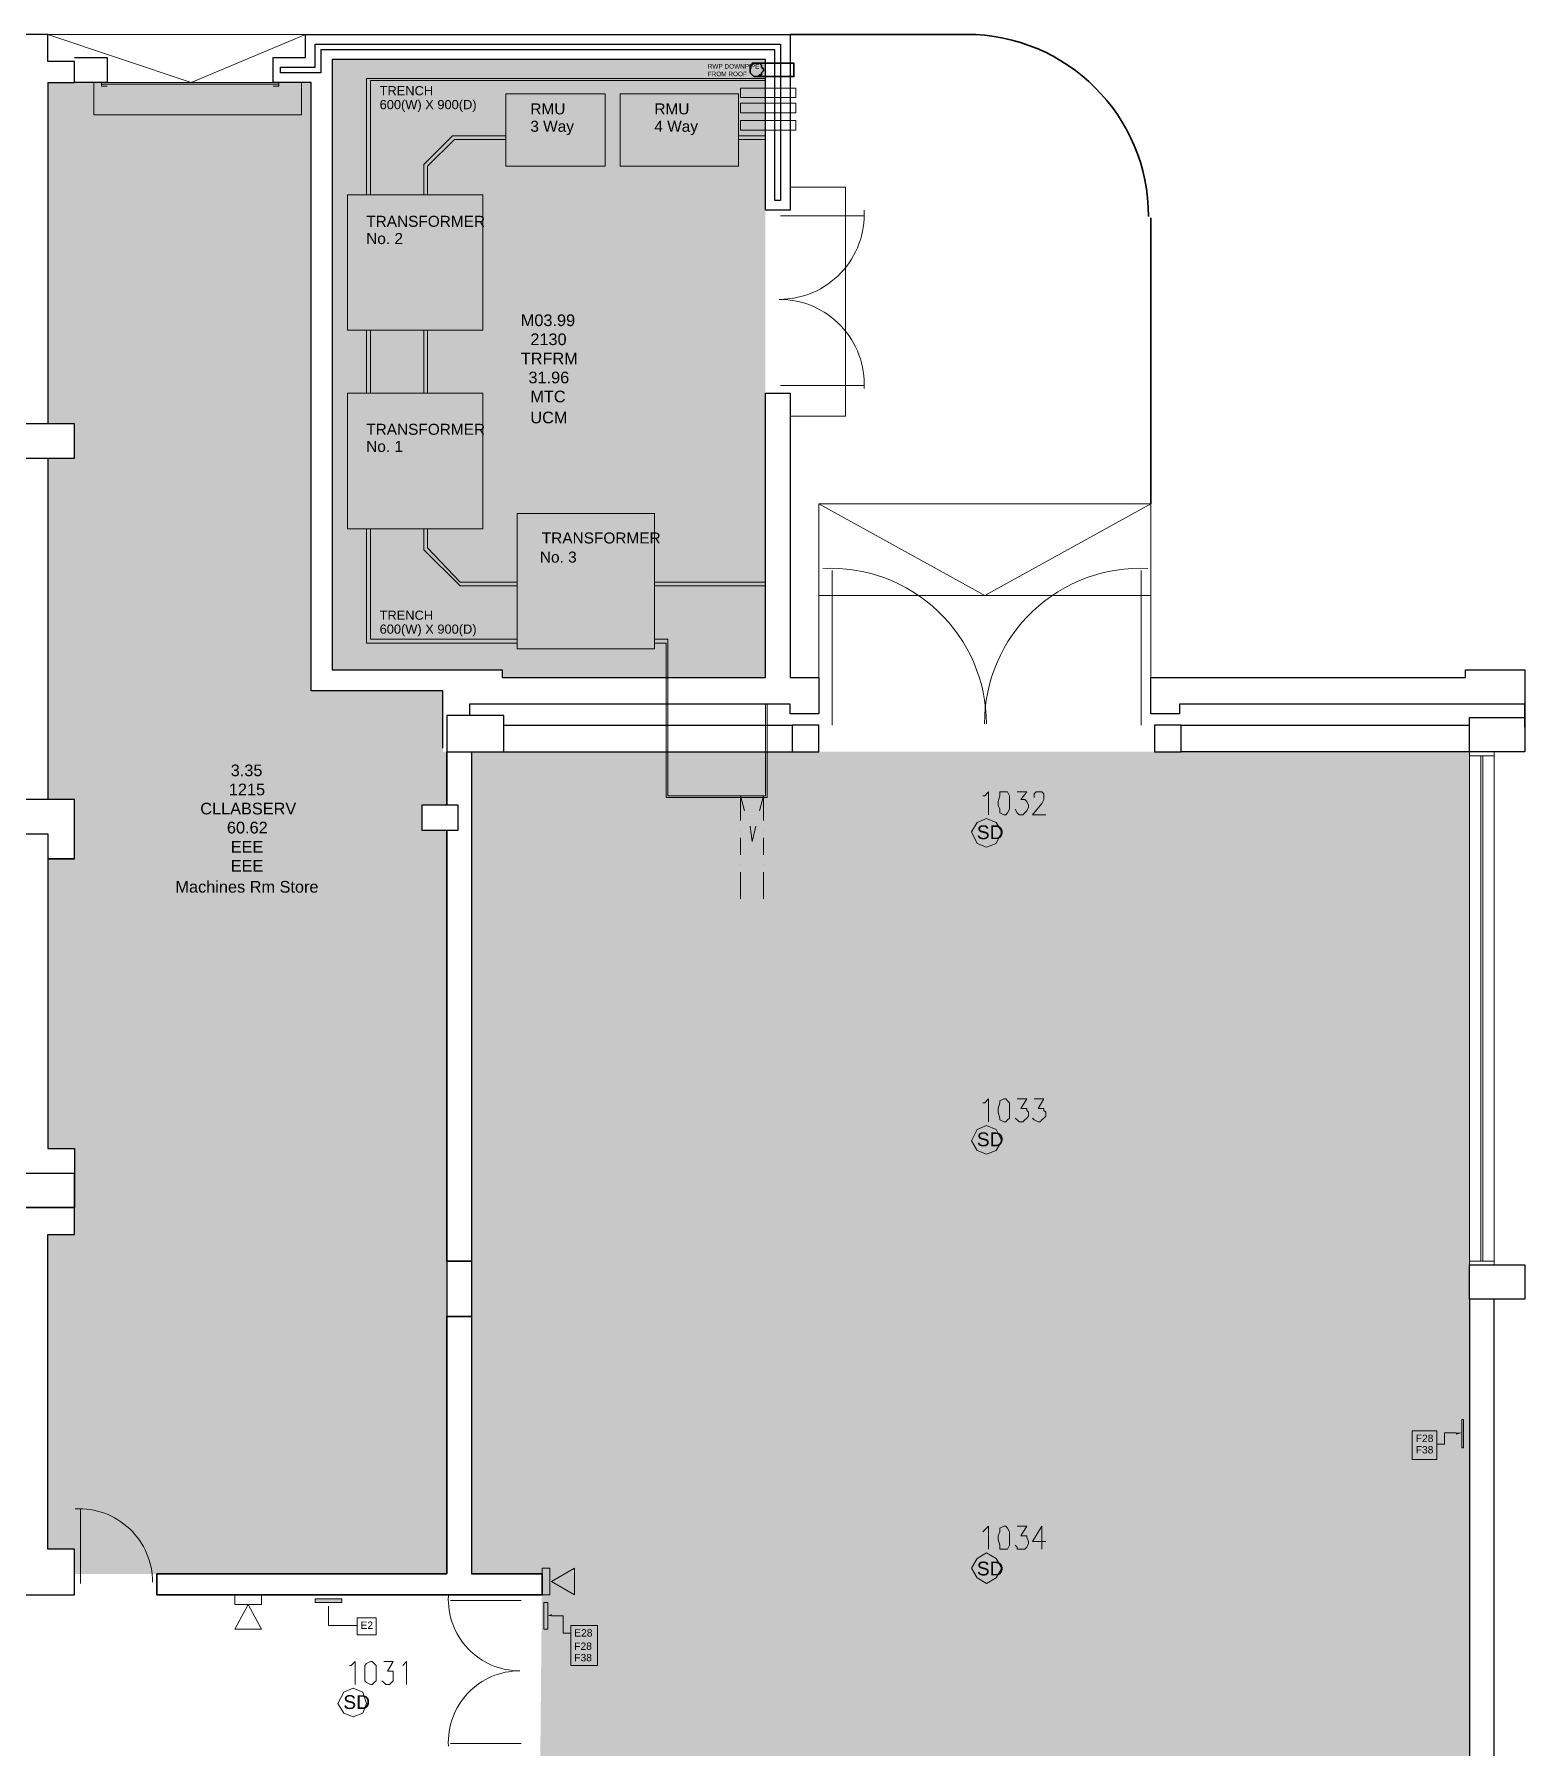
# Model space of a CAD drawing. Header units: millimetres. Extents: x -59 to 47, y 152 to 919.
# Drawn here: x 29.99 to 46.53, y 305.12 to 324.13 of the extents above; entities that cross this region are included whole.
import ezdxf

# ---------------------------------------------------------------- set-up
doc = ezdxf.new("R2010")
doc.units = ezdxf.units.MM
for name, color, linetype, true_color in [('PDF_0', 7, 'Continuous', 0xed1f24), ('PDF_014403$_ps_FIRE_ACCESS', 7, 'Continuous', 0x37dd00), ('PDF_014403$HL-TMP', 7, 'Continuous', 0x99cde0)]:
    doc.layers.add(name, color=color, linetype=linetype, true_color=true_color)
for name, color, linetype in [('PDF_014403$_ps_TEXTBOLD$FIRE', 2, 'Continuous'), ('PDF_014403$BL', 7, 'Continuous'), ('PDF_014403$DR', 7, 'Continuous'), ('PDF_014403$EQ', 7, 'Continuous'), ('PDF_014403$FI-DSG', 7, 'Continuous'), ('PDF_014403$PL-ROAD-PARKING', 7, 'Continuous'), ('PDF_014403$PL-SERVICES-ELEC', 7, 'Continuous'), ('PDF_014403$PL-SERVICES-ELEC-TRENCH', 7, 'Continuous'), ('PDF_014403$PL-SERVICES-STORMWATER', 7, 'Continuous'), ('PDF_014403$PL-STAIR', 7, 'Continuous'), ('PDF_014403$WA-COL', 7, 'Continuous'), ('PDF_014403$WA-EXT', 7, 'Continuous'), ('PDF_014403$WN', 7, 'Continuous'), ('PDF_Text', 7, 'Continuous')]:
    doc.layers.add(name, color=color, linetype=linetype)
doc.styles.add('PDF ArialMT', font='arial.ttf')

msp = doc.modelspace()

# ---------------------------------------------------------------- linework, layer by layer
at = {"layer": 'PDF_0', "color": 7, "lineweight": 0}
for points in [[(40.556, 315.113), (40.662, 315.156), (40.726, 315.283), (40.662, 315.389), (40.556, 315.431), (40.45, 315.389), (40.387, 315.283), (40.45, 315.156)], [(40.556, 311.705), (40.662, 311.748), (40.726, 311.854), (40.662, 311.981), (40.556, 312.023), (40.45, 311.981), (40.387, 311.854), (40.45, 311.748)], [(40.556, 306.943), (40.662, 307.006), (40.726, 307.112), (40.662, 307.218), (40.556, 307.281), (40.45, 307.218), (40.387, 307.112), (40.45, 307.006)], [(33.529, 305.461), (33.635, 305.503), (33.677, 305.609), (33.635, 305.736), (33.529, 305.779), (33.423, 305.736), (33.359, 305.609), (33.423, 305.503)]]:
    msp.add_lwpolyline(points, close=True, dxfattribs=at)
at = {"layer": 'PDF_014403$_ps_FIRE_ACCESS', "lineweight": 0}
for points in [[(35.709, 307.112), (35.624, 307.112), (35.624, 306.816), (35.709, 306.816)], [(35.984, 306.816), (35.984, 307.112), (35.73, 306.964)], [(32.513, 306.71), (32.513, 306.816), (32.216, 306.816), (32.216, 306.71)], [(32.216, 306.435), (32.513, 306.435), (32.365, 306.71)]]:
    msp.add_lwpolyline(points, close=True, dxfattribs=at)
at = {"layer": 'PDF_014403$_ps_TEXTBOLD$FIRE', "lineweight": 20}
for points in [[(40.514, 315.685), (40.535, 315.685), (40.577, 315.727), (40.577, 315.473)], [(40.895, 315.727), (41.001, 315.727), (40.937, 315.643), (40.98, 315.643), (41.001, 315.621), (41.022, 315.579), (41.022, 315.558), (41.001, 315.516), (40.98, 315.494), (40.958, 315.473), (40.916, 315.473), (40.895, 315.494), (40.874, 315.537)], [(41.085, 315.664), (41.085, 315.685), (41.085, 315.706), (41.107, 315.727), (41.128, 315.727), (41.149, 315.727), (41.17, 315.727), (41.191, 315.706), (41.191, 315.685), (41.191, 315.664), (41.191, 315.643), (41.17, 315.6), (41.064, 315.473), (41.212, 315.473)], [(40.514, 312.277), (40.535, 312.277), (40.577, 312.319), (40.577, 312.065)], [(40.895, 312.319), (41.001, 312.319), (40.937, 312.213), (40.98, 312.213), (41.001, 312.213), (41.001, 312.192), (41.022, 312.171), (41.022, 312.129), (41.001, 312.108), (40.98, 312.086), (40.958, 312.065), (40.916, 312.065), (40.895, 312.086), (40.874, 312.108)], [(41.085, 312.319), (41.191, 312.319), (41.128, 312.213), (41.17, 312.213), (41.191, 312.213), (41.191, 312.192), (41.212, 312.171), (41.212, 312.129), (41.191, 312.108), (41.17, 312.086), (41.149, 312.065), (41.128, 312.065), (41.085, 312.086), (41.064, 312.108)], [(40.514, 307.514), (40.535, 307.536), (40.577, 307.578), (40.577, 307.324)], [(40.895, 307.578), (41.001, 307.578), (40.937, 307.472), (40.98, 307.472), (41.001, 307.472), (41.001, 307.451), (41.022, 307.408), (41.022, 307.387), (41.001, 307.345), (40.98, 307.324), (40.958, 307.324), (40.916, 307.324), (40.895, 307.324), (40.895, 307.345), (40.874, 307.366)], [(41.17, 307.324), (41.17, 307.578), (41.064, 307.408), (41.212, 307.408)], [(33.486, 306.033), (33.508, 306.033), (33.55, 306.075), (33.55, 305.821)], [(33.867, 306.075), (33.973, 306.075), (33.91, 305.969), (33.952, 305.969), (33.973, 305.969), (33.973, 305.948), (33.973, 305.927), (33.973, 305.884), (33.973, 305.863), (33.952, 305.842), (33.931, 305.821), (33.889, 305.821), (33.867, 305.842), (33.846, 305.863)], [(34.079, 306.033), (34.121, 306.075), (34.121, 305.821)]]:
    msp.add_lwpolyline(points, dxfattribs=at)
for points in [[(40.747, 315.727), (40.704, 315.727), (40.704, 315.685), (40.683, 315.621), (40.683, 315.579), (40.704, 315.537), (40.704, 315.494), (40.747, 315.473), (40.768, 315.473), (40.789, 315.494), (40.81, 315.537), (40.81, 315.579), (40.81, 315.621), (40.81, 315.685), (40.789, 315.727), (40.768, 315.727)], [(40.747, 312.319), (40.704, 312.298), (40.704, 312.277), (40.683, 312.213), (40.683, 312.171), (40.704, 312.108), (40.704, 312.086), (40.747, 312.065), (40.768, 312.065), (40.789, 312.086), (40.81, 312.108), (40.81, 312.171), (40.81, 312.213), (40.81, 312.277), (40.789, 312.298), (40.768, 312.319)], [(40.747, 307.578), (40.704, 307.557), (40.704, 307.514), (40.683, 307.472), (40.683, 307.43), (40.704, 307.366), (40.704, 307.324), (40.747, 307.324), (40.768, 307.324), (40.789, 307.324), (40.81, 307.366), (40.81, 307.43), (40.81, 307.472), (40.81, 307.514), (40.789, 307.557), (40.768, 307.578)], [(33.719, 306.075), (33.677, 306.054), (33.656, 306.033), (33.656, 305.969), (33.656, 305.927), (33.656, 305.863), (33.677, 305.842), (33.719, 305.821), (33.74, 305.821), (33.762, 305.842), (33.783, 305.863), (33.783, 305.927), (33.783, 305.969), (33.783, 306.033), (33.762, 306.054), (33.74, 306.075)]]:
    msp.add_lwpolyline(points, close=True, dxfattribs=at)
at = {"layer": 'PDF_014403$BL', "lineweight": 9}
for points in [[(45.912, 316.172), (45.912, 310.478)], [(46.187, 310.478), (46.187, 316.172)]]:
    msp.add_lwpolyline(points, dxfattribs=at)
at = {"layer": 'PDF_014403$DR', "lineweight": 0}
for points in [[(30.65, 323.601), (30.65, 323.601)], [(32.957, 323.601), (32.957, 323.242), (30.65, 323.242), (30.65, 323.601), (30.735, 323.601), (30.735, 323.559), (30.798, 323.559), (30.735, 323.559), (30.735, 323.601), (30.798, 323.601)], [(30.735, 323.601), (32.703, 323.601)], [(32.703, 323.58), (30.735, 323.58)], [(32.64, 323.601), (32.64, 323.601)], [(32.64, 323.601), (32.703, 323.601), (32.703, 323.559), (32.64, 323.559), (32.703, 323.559), (32.703, 323.601), (32.788, 323.601)], [(38.27, 322.12), (39.202, 322.12), (38.27, 322.12)], [(38.27, 320.236), (39.202, 320.236), (38.27, 320.236)], [(38.842, 316.468), (38.842, 318.183), (38.842, 316.468)], [(42.271, 316.468), (42.271, 318.183), (42.271, 316.468)], [(30.502, 306.943), (30.502, 307.768), (30.502, 306.943)], [(35.391, 306.752), (34.608, 306.752), (35.391, 306.752)], [(35.391, 305.165), (34.608, 305.165), (35.391, 305.165)]]:
    msp.add_lwpolyline(points, dxfattribs=at)
for points in [[(39.197, 320.202, 0.429403), (38.256, 321.193, 0.429403), (39.197, 322.183)], [(34.585, 306.807, 0.429403), (35.377, 305.973, 0.429403), (34.585, 305.138)]]:
    msp.add_lwpolyline(points, format="xyb", dxfattribs=at)
for centre, radius, start, end in [((38.828, 316.483), 1.725, 0, 92.9553), ((42.257, 316.483), 1.725, 87.0447, 180), ((30.488, 306.957), 0.815, 0, 92.9553)]:
    msp.add_arc(centre, radius, start, end, dxfattribs=at)
at = {"layer": 'PDF_014403$EQ', "lineweight": 9}
for points in [[(35.222, 323.474), (36.323, 323.474), (36.323, 322.67), (35.222, 322.67)], [(36.492, 323.474), (37.805, 323.474), (37.805, 322.67), (36.492, 322.67)], [(33.465, 322.352), (34.968, 322.352), (34.968, 320.85), (33.465, 320.85)], [(33.465, 320.151), (34.968, 320.151), (34.968, 318.648), (33.465, 318.648)], [(35.349, 318.818), (36.873, 318.818), (36.873, 317.315), (35.349, 317.315)]]:
    msp.add_lwpolyline(points, close=True, dxfattribs=at)
at = {"layer": 'PDF_014403$FI-DSG', "lineweight": 9}
for points in [[(45.277, 308.636), (45.552, 308.636), (45.552, 308.319), (45.277, 308.319)], [(45.848, 308.446), (45.848, 308.763), (45.827, 308.763), (45.827, 308.446)], [(33.105, 306.731), (33.402, 306.731), (33.402, 306.773), (33.105, 306.773)], [(35.688, 306.435), (35.688, 306.731), (35.645, 306.731), (35.645, 306.435)], [(33.571, 306.562), (33.783, 306.562), (33.783, 306.371), (33.571, 306.371)], [(35.942, 306.477), (36.238, 306.477), (36.238, 306.033), (35.942, 306.033)]]:
    msp.add_lwpolyline(points, close=True, dxfattribs=at)
for points in [[(45.763, 308.615), (45.636, 308.615), (45.636, 308.488), (45.552, 308.488)], [(33.254, 306.689), (33.254, 306.477), (33.486, 306.477), (33.571, 306.477)], [(35.73, 306.583), (35.857, 306.583), (35.857, 306.392), (35.942, 306.392)]]:
    msp.add_lwpolyline(points, dxfattribs=at)
at = {"layer": 'PDF_014403$FI-DSG', "transparency": 33554559}
for points in [[(45.848, 308.763), (45.827, 308.763), (45.848, 308.446)], [(45.827, 308.763), (45.848, 308.446), (45.827, 308.446)], [(45.763, 308.615), (45.827, 308.615), (45.763, 308.594)], [(33.402, 306.773), (33.105, 306.773), (33.402, 306.731)], [(33.105, 306.773), (33.402, 306.731), (33.105, 306.731)], [(33.254, 306.689), (33.254, 306.731), (33.254, 306.731)], [(35.688, 306.731), (35.645, 306.731), (35.688, 306.435)], [(35.645, 306.731), (35.688, 306.435), (35.645, 306.435)], [(35.73, 306.583), (35.688, 306.583), (35.73, 306.604)]]:
    msp.add_solid(points, dxfattribs=at)
at = {"layer": 'PDF_014403$HL-TMP', "color": 191, "true_color": 0xbb77ff, "transparency": 33554559}
for points in [[(38.101, 323.855), (33.296, 323.855), (38.101, 317.082)], [(33.296, 323.855), (38.101, 317.082), (33.296, 317.082)], [(33.296, 317.082), (35.18, 317.082), (35.18, 317.082)], [(35.18, 317.082), (38.101, 317.082), (38.101, 317.082)], [(38.101, 317.082), (38.101, 317.082), (35.18, 317.082)], [(38.101, 317.082), (35.18, 317.082), (38.101, 316.997)], [(35.18, 317.082), (38.101, 316.997), (35.18, 316.997)]]:
    msp.add_solid(points, dxfattribs=at)
at = {"layer": 'PDF_014403$HL-TMP', "color": 16, "true_color": 0x800000, "transparency": 33554559}
for points in [[(33.063, 323.601), (30.142, 323.601), (30.142, 323.601)], [(33.063, 323.601), (30.142, 323.601), (33.063, 319.812)], [(30.142, 323.601), (33.063, 319.812), (30.142, 319.812)], [(33.063, 319.812), (30.438, 319.812), (33.063, 319.431)], [(30.438, 319.812), (33.063, 319.431), (30.438, 319.431)], [(30.142, 319.431), (30.438, 319.431), (30.438, 319.431)], [(33.063, 319.431), (30.142, 319.431), (33.063, 316.849)], [(30.142, 319.431), (33.063, 316.849), (30.142, 316.849)], [(34.524, 316.849), (30.142, 316.849), (34.524, 316.172)], [(30.142, 316.849), (34.524, 316.172), (30.142, 316.172)], [(34.566, 316.172), (34.566, 316.172), (30.142, 316.172)], [(34.566, 316.172), (30.142, 316.172), (34.524, 316.172)], [(34.566, 316.172), (30.142, 316.172), (34.566, 315.643)], [(30.142, 316.172), (34.566, 315.643), (30.142, 315.643)], [(45.912, 316.172), (34.841, 316.172), (45.912, 307.049)], [(34.841, 316.172), (45.912, 307.049), (34.841, 307.049)], [(34.566, 315.643), (30.438, 315.643), (34.566, 315.579)], [(30.438, 315.643), (34.566, 315.579), (30.438, 315.579)], [(30.438, 315.579), (34.291, 315.579), (34.291, 315.579)], [(34.291, 315.579), (34.291, 315.579), (30.438, 315.579)], [(34.291, 315.579), (30.438, 315.579), (34.291, 315.304)], [(30.438, 315.579), (34.291, 315.304), (30.438, 315.304)], [(34.291, 315.579), (34.566, 315.579), (34.566, 315.579)], [(34.566, 315.304), (30.438, 315.304), (34.566, 314.986)], [(30.438, 315.304), (34.566, 314.986), (30.438, 314.986)], [(30.142, 314.986), (30.438, 314.986), (30.438, 314.986)], [(34.566, 314.986), (30.142, 314.986), (34.566, 311.769)], [(30.142, 314.986), (34.566, 311.769), (30.142, 311.769)], [(34.566, 311.769), (30.438, 311.769), (34.566, 310.816)], [(30.438, 311.769), (34.566, 310.816), (30.438, 310.816)], [(30.142, 310.816), (30.438, 310.816), (30.438, 310.816)], [(34.566, 310.816), (30.142, 310.816), (34.566, 307.324)], [(30.142, 310.816), (34.566, 307.324), (30.142, 307.324)], [(34.566, 307.324), (30.438, 307.324), (34.566, 307.049)], [(30.438, 307.324), (34.566, 307.049), (30.438, 307.049)], [(30.438, 307.049), (34.566, 307.049), (34.566, 307.049)], [(34.841, 307.049), (35.624, 307.049), (35.624, 307.049)], [(35.624, 307.049), (45.912, 304.868), (35.603, 304.868)], [(35.624, 307.049), (45.912, 307.049), (45.912, 307.049)], [(45.912, 307.049), (45.912, 307.049), (35.624, 307.049)], [(45.912, 307.049), (35.624, 307.049), (45.912, 304.868)]]:
    msp.add_solid(points, dxfattribs=at)
at = {"layer": 'PDF_014403$PL-ROAD-PARKING', "lineweight": 35}
for points in [[(38.376, 324.131), (40.345, 324.131)], [(42.377, 318.923), (42.377, 322.098)]]:
    msp.add_lwpolyline(points, dxfattribs=at)
msp.add_arc((40.331, 322.113), 2.021, 0, 90, dxfattribs=at)
at = {"layer": 'PDF_014403$PL-SERVICES-ELEC', "lineweight": 0}
for points in [[(37.826, 323.538), (38.44, 323.538), (38.44, 323.432), (37.826, 323.432)], [(37.826, 323.369), (38.44, 323.369), (38.44, 323.263), (37.826, 323.263)], [(37.826, 323.178), (38.44, 323.178), (38.44, 323.072), (37.826, 323.072)]]:
    msp.add_lwpolyline(points, close=True, dxfattribs=at)
for points in [[(37.868, 315.516), (37.826, 315.685), (37.826, 315.41)], [(38.037, 315.516), (38.08, 315.685), (38.08, 315.41)], [(37.826, 315.304), (37.826, 315.304)], [(37.889, 315.431), (37.889, 315.431)], [(37.995, 315.346), (37.953, 315.177), (37.932, 315.346)], [(38.016, 315.431), (38.016, 315.431)], [(38.08, 315.304), (38.08, 315.304)], [(37.826, 315.219), (37.826, 315.029)], [(38.08, 315.219), (38.08, 315.029)], [(37.826, 314.923), (37.826, 314.923)], [(38.08, 314.923), (38.08, 314.923)], [(37.826, 314.838), (37.826, 314.542)], [(38.08, 314.838), (38.08, 314.542)]]:
    msp.add_lwpolyline(points, dxfattribs=at)
at = {"layer": 'PDF_014403$PL-SERVICES-ELEC-TRENCH', "lineweight": 9}
for points in [[(38.101, 323.644), (33.677, 323.644), (33.677, 322.352)], [(33.719, 322.352), (33.719, 323.623), (38.101, 323.623)], [(34.312, 322.352), (34.312, 322.691), (34.629, 323.009), (35.222, 323.009)], [(34.354, 322.352), (34.354, 322.67), (34.651, 322.966), (35.222, 322.966)], [(37.805, 323.009), (38.101, 323.009)], [(38.101, 322.966), (37.805, 322.966)], [(33.677, 320.85), (33.677, 320.151)], [(33.719, 320.85), (33.719, 320.151)], [(34.312, 320.85), (34.312, 320.151)], [(34.354, 320.85), (34.354, 320.151)], [(33.677, 318.648), (33.677, 317.378), (35.349, 317.378)], [(33.719, 318.648), (33.719, 317.421), (35.349, 317.421)], [(34.312, 318.648), (34.312, 318.415), (34.714, 318.013), (35.349, 318.013)], [(34.354, 318.648), (34.354, 318.437), (34.714, 318.056), (35.349, 318.056)], [(36.873, 318.056), (38.101, 318.056)], [(36.873, 318.013), (38.101, 318.013)], [(38.101, 316.701), (38.101, 315.685), (37.021, 315.685), (37.021, 317.421), (36.873, 317.421)], [(38.122, 316.701), (38.122, 315.664), (37, 315.664), (37, 317.378), (36.873, 317.378)]]:
    msp.add_lwpolyline(points, dxfattribs=at)
at = {"layer": 'PDF_014403$PL-SERVICES-STORMWATER', "lineweight": 35}
msp.add_lwpolyline([(38.08, 323.75), (38.059, 323.771), (38.059, 323.792), (38.037, 323.813), (38.016, 323.813), (37.995, 323.813), (37.974, 323.813), (37.953, 323.813), (37.953, 323.792), (37.932, 323.792), (37.932, 323.771), (37.932, 323.75), (37.932, 323.728), (37.932, 323.707), (37.953, 323.686), (37.974, 323.665), (37.995, 323.665), (38.016, 323.665), (38.037, 323.686), (38.059, 323.686), (38.059, 323.707), (38.08, 323.728)], close=True, dxfattribs=at)
for points in [[(37.995, 323.813), (38.418, 323.813), (38.418, 323.665), (37.995, 323.665)], [(46.525, 316.701), (46.525, 316.447)]]:
    msp.add_lwpolyline(points, dxfattribs=at)
at = {"layer": 'PDF_014403$PL-STAIR', "lineweight": 9}
msp.add_lwpolyline([(33, 324.131), (30.142, 324.131), (31.73, 323.601)], close=True, dxfattribs=at)
for points in [[(30.798, 323.601), (32.64, 323.601)], [(38.376, 319.897), (38.99, 319.897), (38.99, 322.437), (38.376, 322.437)], [(42.377, 317.907), (42.377, 318.923), (38.694, 318.923), (38.694, 317.907)], [(38.694, 318.923), (40.535, 317.907), (42.377, 318.923)], [(38.694, 316.997), (38.694, 317.907), (42.377, 317.907), (42.377, 316.997)]]:
    msp.add_lwpolyline(points, dxfattribs=at)
at = {"layer": 'PDF_014403$WA-COL', "lineweight": 25}
for points in [[(30.142, 323.601), (30.438, 323.601), (30.438, 323.834), (30.142, 323.834), (30.142, 324.131), (29.867, 324.131)], [(30.438, 314.986), (30.438, 315.643), (29.867, 315.643), (29.867, 315.262), (30.142, 315.262)], [(30.438, 311.494), (29.867, 311.494), (29.867, 311.113), (30.438, 311.113), (29.867, 311.113), (29.867, 311.494)], [(30.438, 311.113), (30.438, 311.494), (30.438, 311.113)], [(34.566, 310.52), (34.566, 309.906)], [(34.841, 310.52), (34.841, 309.906)]]:
    msp.add_lwpolyline(points, dxfattribs=at)
for points in [[(30.438, 319.812), (29.867, 319.812), (29.867, 319.431), (30.438, 319.431)], [(35.201, 316.172), (35.201, 316.574), (34.566, 316.574), (34.566, 316.172)], [(35.201, 316.172), (35.201, 316.574), (34.566, 316.574), (34.566, 316.172)], [(38.694, 316.172), (38.694, 316.468), (38.397, 316.468), (38.397, 316.172)], [(38.694, 316.172), (38.694, 316.468), (38.397, 316.468), (38.397, 316.172)], [(42.715, 316.172), (42.715, 316.468), (42.419, 316.468), (42.419, 316.172)], [(42.715, 316.172), (42.715, 316.468), (42.419, 316.468), (42.419, 316.172)], [(45.912, 316.553), (46.525, 316.553), (46.525, 316.172), (45.912, 316.172)], [(34.291, 315.304), (34.693, 315.304), (34.693, 315.579), (34.291, 315.579)], [(34.291, 315.304), (34.693, 315.304), (34.693, 315.579), (34.291, 315.579)], [(30.438, 314.986), (30.142, 314.986)], [(34.841, 310.52), (34.566, 310.52)], [(45.912, 310.478), (46.525, 310.478), (46.525, 310.097), (45.912, 310.097)], [(34.566, 309.906), (34.841, 309.906)]]:
    msp.add_lwpolyline(points, close=True, dxfattribs=at)
at = {"layer": 'PDF_014403$WA-EXT', "lineweight": 25}
for points in [[(34.524, 316.214), (34.524, 316.849), (33.063, 316.849), (33.063, 323.601), (32.64, 323.601), (32.64, 323.877), (33, 323.877), (33, 324.131), (38.376, 324.131), (38.376, 322.183), (38.101, 322.183), (38.101, 323.855), (33.296, 323.855), (33.296, 317.082), (35.18, 317.082), (35.18, 316.997), (38.101, 316.997), (38.101, 320.151), (38.376, 320.151), (38.376, 316.997), (38.694, 316.997), (38.694, 316.595), (38.376, 316.595), (38.376, 316.701), (34.82, 316.701), (34.82, 316.574)], [(30.438, 323.877), (30.798, 323.877), (30.798, 323.601), (30.438, 323.601)], [(30.142, 323.601), (30.142, 319.812)], [(30.142, 319.431), (30.142, 315.643)], [(35.201, 316.468), (38.397, 316.468)], [(42.715, 316.468), (45.912, 316.468)], [(34.841, 316.172), (34.841, 310.52)], [(35.201, 316.172), (38.397, 316.172)], [(45.912, 316.172), (42.715, 316.172)], [(30.142, 315.262), (30.142, 311.769), (30.438, 311.769), (30.438, 311.494)], [(29.867, 311.113), (29.867, 307.091), (29.592, 307.091), (29.592, 306.816), (30.438, 306.816), (30.438, 307.324), (30.142, 307.324), (30.142, 310.816), (30.438, 310.816), (30.438, 311.113)], [(45.912, 310.097), (45.912, 304.382)], [(46.187, 304.382), (46.187, 310.097)], [(34.841, 309.906), (34.841, 307.049)]]:
    msp.add_lwpolyline(points, dxfattribs=at)
for points in [[(32.724, 323.707), (32.724, 323.771), (33.105, 323.771), (33.105, 324.025), (38.27, 324.025), (38.27, 322.289), (38.207, 322.289), (38.207, 323.961), (33.169, 323.961), (33.169, 323.707)], [(42.377, 316.595), (42.377, 316.997), (45.869, 316.997), (45.869, 317.082), (46.525, 317.082), (46.525, 316.701), (42.694, 316.701), (42.694, 316.595)], [(34.566, 315.579), (34.566, 316.172)], [(34.566, 310.52), (34.566, 315.304)], [(34.566, 307.049), (31.349, 307.049), (31.349, 306.816), (31.349, 307.049), (34.566, 307.049), (34.566, 309.906)], [(35.624, 307.049), (35.624, 306.816), (31.349, 306.816), (35.624, 306.816), (35.624, 307.049), (34.841, 307.049)]]:
    msp.add_lwpolyline(points, close=True, dxfattribs=at)
at = {"layer": 'PDF_014403$WN', "lineweight": 0}
for points in [[(46.187, 316.172), (45.912, 316.172)], [(46.187, 316.129), (45.912, 316.129)], [(46.039, 310.52), (46.039, 316.129)], [(46.06, 310.52), (46.06, 316.129)], [(45.912, 310.52), (46.187, 310.52)], [(45.912, 310.478), (46.187, 310.478)]]:
    msp.add_lwpolyline(points, dxfattribs=at)

# ---------------------------------------------------------------- texts
at = {"layer": 'PDF_Text', "attachment_point": 4, "style": 'PDF ArialMT'}
for s, insert, char_height in [('RWP DOWNPIPE', (37.462, 323.779), 0.05094), ('FROM ROOF', (37.462, 323.694), 0.0509), ('TRENCH', (33.822, 323.508), 0.1019), ('600(W) X 900(D)', (33.822, 323.339), 0.10187), ('RMU', (35.494, 323.306), 0.1222), ('RMU', (36.87, 323.306), 0.1222), ('3 Way', (35.494, 323.095), 0.1222), ('4 Way', (36.87, 323.095), 0.1222), ('TRANSFORMER', (33.673, 322.058), 0.12225), ('No. 2', (33.673, 321.867), 0.1222), ('M03.99', (35.388, 320.96), 0.1294), ('2130', (35.494, 320.749), 0.1294), ('TRFRM', (35.388, 320.537), 0.1294), ('31.96', (35.473, 320.325), 0.1294), ('MTC', (35.494, 320.114), 0.1294), ('UCM', (35.494, 319.881), 0.1294), ('TRANSFORMER', (33.673, 319.75), 0.12225), ('No. 1', (33.673, 319.56), 0.1222), ('TRANSFORMER', (35.621, 318.544), 0.12225), ('No. 3', (35.6, 318.332), 0.1222), ('TRENCH', (33.822, 317.687), 0.1019), ('600(W) X 900(D)', (33.822, 317.518), 0.10187), ('3.35', (32.17, 315.965), 0.1294), ('1215', (32.149, 315.753), 0.1294), ('CLLABSERV', (31.832, 315.541), 0.1294), ('60.62', (32.128, 315.33), 0.1294), ('SD', (40.447, 315.278), 0.1528), ('EEE', (32.17, 315.118), 0.1294), ('EEE', (32.17, 314.906), 0.1294), ('Machines Rm Store', (31.557, 314.673), 0.12938), ('SD', (40.447, 311.87), 0.1528), ('F28', (45.316, 308.553), 0.0815), ('F38', (45.316, 308.426), 0.0815), ('SD', (40.447, 307.107), 0.1528), ('E2', (33.61, 306.479), 0.0815), ('E28', (35.981, 306.394), 0.0815), ('F28', (35.981, 306.246), 0.0815), ('F38', (35.981, 306.119), 0.0815), ('SD', (33.419, 305.625), 0.1528)]:
    msp.add_mtext(s, dxfattribs=dict(at, insert=insert, char_height=char_height))

doc.saveas('drawing.dxf')
